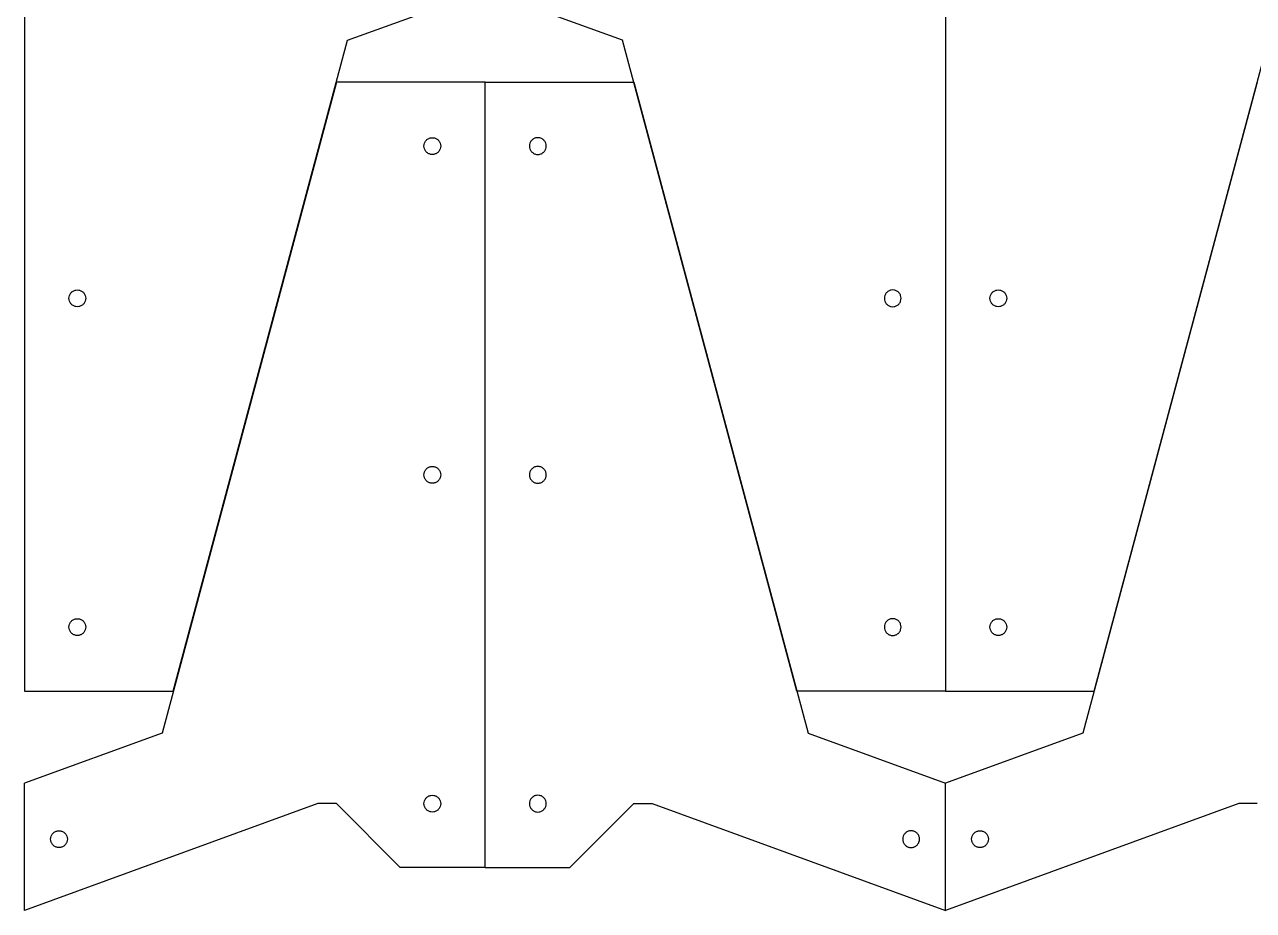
# Model space of a CAD drawing. Extents: x 0 to 768, y 0 to 485.
# Drawn here: x 0 to 384.3, y 0 to 276.9 of the extents above; entities that cross this region are included whole.
import ezdxf

# ---------------------------------------------------------------- set-up
doc = ezdxf.new("R2010")
doc.units = 0
doc.layers.add('Layer_1', color=7, linetype='CONTINUOUS')

msp = doc.modelspace()

# ---------------------------------------------------------------- linework, layer by layer
at = {"layer": 'Layer_1', "color": 7}
for p, q in [((0, 314.05319), (0, 68.553189)), ((287.999988, 314.05319), (287.999988, 68.553189)), ((287.999988, 314.05319), (287.999988, 68.553189)), ((101.015591, 272.008144), (144, 287.653189)), ((186.984398, 272.008144), (143.999989, 287.653189)), ((46.5, 68.553189), (101.015591, 272.008144)), ((241.499988, 68.553189), (186.984398, 272.008144)), ((334.499989, 68.553189), (389.015579, 272.008144)), ((97.5, 258.879406), (42.984409, 55.424451)), ((144, 258.879406), (97.5, 258.879406)), ((143.999989, 13.379405), (143.999989, 258.879406)), ((143.999989, 258.879406), (190.499989, 258.879406)), ((144, 13.379405), (144, 258.879406)), ((190.499989, 258.879406), (245.015579, 55.424451)), ((385.499988, 258.879406), (330.984397, 55.424451)), ((130.124999, 238.879405), (130.124999, 238.879405)), ((157.87499, 238.879405), (157.87499, 238.879405)), ((13.875001, 191.303189), (13.875001, 191.303189)), ((274.124987, 191.303189), (274.124987, 191.303189)), ((301.87499, 191.303189), (301.87499, 191.303189)), ((130.124999, 136.129406), (130.124999, 136.129406)), ((157.87499, 136.129406), (157.87499, 136.129406)), ((13.875001, 88.55319), (13.875001, 88.55319)), ((274.124987, 88.55319), (274.124987, 88.55319)), ((301.87499, 88.55319), (301.87499, 88.55319)), ((0, 68.553189), (46.5, 68.553189)), ((287.999988, 68.553189), (241.499988, 68.553189)), ((287.999988, 68.553189), (334.499989, 68.553189)), ((42.984409, 55.424451), (0, 39.779406)), ((245.015579, 55.424451), (287.999988, 39.779406)), ((330.984397, 55.424451), (287.999988, 39.779406)), ((0, 0), (0, 39.779406)), ((287.999988, 0), (287.999988, 39.779406)), ((287.999988, 0), (287.999988, 39.779406)), ((91.709161, 33.379407), (0, 0)), ((97.5, 33.379407), (91.709161, 33.379407)), ((117.499999, 13.379405), (97.5, 33.379407)), ((130.124999, 33.379407), (130.124999, 33.379407)), ((157.87499, 33.379407), (157.87499, 33.379407)), ((170.499989, 13.379405), (190.499989, 33.379407)), ((190.499989, 33.379407), (196.290827, 33.379407)), ((196.290827, 33.379407), (287.999988, 0)), ((379.709149, 33.379407), (287.999988, 0)), ((385.499988, 33.379407), (379.709149, 33.379407)), ((13.390793, 22.279407), (13.390794, 22.279407)), ((274.609195, 22.279407), (274.609194, 22.279407)), ((301.390782, 22.279407), (301.390783, 22.279407)), ((144, 13.379405), (117.499999, 13.379405)), ((143.999989, 13.379405), (170.499989, 13.379405))]:
    msp.add_line(p, q, dxfattribs=at)
for points, knots in [([(130.124999, 238.879405), (130.093635, 239.186306), (130.031358, 239.795716), (129.548183, 240.601061), (128.840732, 241.199812), (127.96469, 241.517372), (127.035108, 241.517372), (126.160292, 241.199813), (125.447943, 240.60106), (124.98297, 239.795716), (124.820625, 238.879406), (124.98297, 237.963095), (125.447943, 237.157752), (126.160291, 236.558997), (127.035109, 236.241441), (127.964689, 236.241441), (128.840733, 236.558998), (129.548183, 237.157751), (130.031358, 237.963095), (130.093635, 238.572505), (130.124999, 238.879405)], [0, 0, 0, 0, 0.916031, 1.818952, 2.734983, 3.651013, 4.553934, 5.469966, 6.385996, 7.288917, 8.204948, 9.120979, 10.0239, 10.939931, 11.855962, 12.758883, 13.674912, 14.590944, 15.493865, 16.409895, 16.409895, 16.409895, 16.409895]), ([(157.87499, 238.879405), (157.906353, 239.186306), (157.968631, 239.795716), (158.451805, 240.601061), (159.159256, 241.199812), (160.035299, 241.517372), (160.96488, 241.517372), (161.839696, 241.199813), (162.552046, 240.60106), (163.017018, 239.795716), (163.179364, 238.879406), (163.017018, 237.963095), (162.552045, 237.157752), (161.839697, 236.558997), (160.964879, 236.241441), (160.035299, 236.241441), (159.159255, 236.558998), (158.451806, 237.157751), (157.968631, 237.963095), (157.906353, 238.572505), (157.87499, 238.879405)], [0, 0, 0, 0, 0.916031, 1.818952, 2.734983, 3.651013, 4.553934, 5.469966, 6.385996, 7.288917, 8.204948, 9.120979, 10.0239, 10.939931, 11.855962, 12.758883, 13.674912, 14.590944, 15.493865, 16.409895, 16.409895, 16.409895, 16.409895]), ([(13.875001, 191.303189), (13.906364, 190.996288), (13.968642, 190.386879), (14.451817, 189.581534), (15.159267, 188.982782), (16.03531, 188.665222), (16.964891, 188.665223), (17.839708, 188.982781), (18.552057, 189.581535), (19.017029, 190.386878), (19.179375, 191.303189), (19.017029, 192.2195), (18.552057, 193.024844), (17.839708, 193.623596), (16.964891, 193.941155), (16.03531, 193.941156), (15.159268, 193.623595), (14.451816, 193.024845), (13.968642, 192.219499), (13.906365, 191.61009), (13.875001, 191.303189)], [0, 0, 0, 0, 0.91603, 1.818951, 2.734983, 3.651013, 4.553934, 5.469966, 6.385996, 7.288917, 8.204948, 9.120979, 10.0239, 10.93993, 11.855962, 12.758883, 13.674913, 14.590944, 15.493865, 16.409896, 16.409896, 16.409896, 16.409896]), ([(274.124987, 191.303189), (274.093624, 190.996288), (274.031346, 190.386879), (273.548171, 189.581534), (272.840721, 188.982782), (271.964678, 188.665222), (271.035097, 188.665223), (270.16028, 188.982781), (269.447932, 189.581535), (268.982959, 190.386878), (268.820613, 191.303189), (268.982959, 192.2195), (269.447931, 193.024844), (270.160281, 193.623596), (271.035097, 193.941155), (271.964678, 193.941156), (272.840721, 193.623595), (273.548172, 193.024845), (274.031346, 192.219499), (274.093624, 191.61009), (274.124987, 191.303189)], [0, 0, 0, 0, 0.91603, 1.818951, 2.734983, 3.651013, 4.553934, 5.469966, 6.385996, 7.288917, 8.204948, 9.120979, 10.0239, 10.93993, 11.855962, 12.758883, 13.674913, 14.590944, 15.493865, 16.409896, 16.409896, 16.409896, 16.409896]), ([(301.87499, 191.303189), (301.906353, 190.996288), (301.968631, 190.386879), (302.451805, 189.581534), (303.159256, 188.982782), (304.035299, 188.665222), (304.96488, 188.665223), (305.839697, 188.982781), (306.552045, 189.581535), (307.017018, 190.386878), (307.179364, 191.303189), (307.017018, 192.2195), (306.552046, 193.024844), (305.839696, 193.623596), (304.96488, 193.941155), (304.035298, 193.941156), (303.159256, 193.623595), (302.451805, 193.024845), (301.968631, 192.219499), (301.906353, 191.61009), (301.87499, 191.303189)], [0, 0, 0, 0, 0.91603, 1.818951, 2.734983, 3.651013, 4.553934, 5.469966, 6.385996, 7.288917, 8.204948, 9.120979, 10.0239, 10.93993, 11.855962, 12.758883, 13.674913, 14.590944, 15.493865, 16.409896, 16.409896, 16.409896, 16.409896]), ([(130.124999, 136.129406), (130.093635, 136.436307), (130.031358, 137.045716), (129.548183, 137.851061), (128.840733, 138.449813), (127.96469, 138.767373), (127.035109, 138.767372), (126.160292, 138.449814), (125.447943, 137.85106), (124.98297, 137.045717), (124.820625, 136.129406), (124.98297, 135.213095), (125.447943, 134.407751), (126.160292, 133.808999), (127.035108, 133.49144), (127.96469, 133.49144), (128.840732, 133.809), (129.548183, 134.40775), (130.031358, 135.213096), (130.093635, 135.822505), (130.124999, 136.129406)], [0, 0, 0, 0, 0.91603, 1.818951, 2.734983, 3.651013, 4.553934, 5.469966, 6.385996, 7.288917, 8.204948, 9.120979, 10.0239, 10.93993, 11.855962, 12.758883, 13.674913, 14.590944, 15.493865, 16.409896, 16.409896, 16.409896, 16.409896]), ([(157.87499, 136.129406), (157.906353, 136.436307), (157.968631, 137.045716), (158.451806, 137.851061), (159.159256, 138.449813), (160.035299, 138.767373), (160.96488, 138.767372), (161.839697, 138.449814), (162.552045, 137.85106), (163.017018, 137.045717), (163.179364, 136.129406), (163.017018, 135.213095), (162.552046, 134.407751), (161.839696, 133.808999), (160.96488, 133.49144), (160.035299, 133.49144), (159.159256, 133.809), (158.451805, 134.40775), (157.968631, 135.213096), (157.906353, 135.822505), (157.87499, 136.129406)], [0, 0, 0, 0, 0.91603, 1.818951, 2.734983, 3.651013, 4.553934, 5.469966, 6.385996, 7.288917, 8.204948, 9.120979, 10.0239, 10.93993, 11.855962, 12.758883, 13.674913, 14.590944, 15.493865, 16.409896, 16.409896, 16.409896, 16.409896]), ([(13.875001, 88.55319), (13.906365, 88.246289), (13.968642, 87.636879), (14.451816, 86.831534), (15.159268, 86.232783), (16.03531, 85.915223), (16.964891, 85.915224), (17.839708, 86.232782), (18.552057, 86.831535), (19.017029, 87.636879), (19.179375, 88.553189), (19.017029, 89.4695), (18.552056, 90.274844), (17.839709, 90.873598), (16.964891, 91.191154), (16.035311, 91.191154), (15.159267, 90.873597), (14.451817, 90.274844), (13.968642, 89.4695), (13.906364, 88.860091), (13.875001, 88.55319)], [0, 0, 0, 0, 0.916031, 1.818952, 2.734983, 3.651013, 4.553934, 5.469966, 6.385996, 7.288917, 8.204948, 9.120979, 10.0239, 10.939931, 11.855962, 12.758883, 13.674912, 14.590944, 15.493865, 16.409895, 16.409895, 16.409895, 16.409895]), ([(274.124987, 88.55319), (274.093624, 88.246289), (274.031346, 87.636879), (273.548172, 86.831534), (272.840721, 86.232783), (271.964678, 85.915223), (271.035097, 85.915224), (270.160281, 86.232782), (269.447931, 86.831535), (268.982959, 87.636879), (268.820613, 88.553189), (268.982959, 89.4695), (269.447932, 90.274844), (270.16028, 90.873598), (271.035098, 91.191154), (271.964678, 91.191154), (272.840722, 90.873597), (273.548171, 90.274844), (274.031346, 89.4695), (274.093624, 88.860091), (274.124987, 88.55319)], [0, 0, 0, 0, 0.916031, 1.818952, 2.734983, 3.651013, 4.553934, 5.469966, 6.385996, 7.288917, 8.204948, 9.120979, 10.0239, 10.939931, 11.855962, 12.758883, 13.674912, 14.590944, 15.493865, 16.409895, 16.409895, 16.409895, 16.409895]), ([(301.87499, 88.55319), (301.906353, 88.246289), (301.968631, 87.636879), (302.451805, 86.831534), (303.159256, 86.232783), (304.035298, 85.915223), (304.96488, 85.915224), (305.839696, 86.232782), (306.552046, 86.831535), (307.017018, 87.636879), (307.179364, 88.553189), (307.017018, 89.4695), (306.552045, 90.274844), (305.839697, 90.873598), (304.964879, 91.191154), (304.035299, 91.191154), (303.159255, 90.873597), (302.451806, 90.274844), (301.968631, 89.4695), (301.906353, 88.860091), (301.87499, 88.55319)], [0, 0, 0, 0, 0.916031, 1.818952, 2.734983, 3.651013, 4.553934, 5.469966, 6.385996, 7.288917, 8.204948, 9.120979, 10.0239, 10.939931, 11.855962, 12.758883, 13.674912, 14.590944, 15.493865, 16.409895, 16.409895, 16.409895, 16.409895]), ([(130.124999, 33.379407), (130.093635, 33.686308), (130.031358, 34.295717), (129.548183, 35.101061), (128.840732, 35.699811), (127.96469, 36.017371), (127.035108, 36.017371), (126.160292, 35.699812), (125.447943, 35.10106), (124.98297, 34.295717), (124.820625, 33.379406), (124.98297, 32.463096), (125.447943, 31.657751), (126.160292, 31.059), (127.035108, 30.741441), (127.96469, 30.74144), (128.840732, 31.059001), (129.548183, 31.657751), (130.031358, 32.463096), (130.093635, 33.072506), (130.124999, 33.379407)], [0, 0, 0, 0, 0.91603, 1.81895, 2.734981, 3.651011, 4.553932, 5.469964, 6.385993, 7.288913, 8.204944, 9.120976, 10.023897, 10.939927, 11.855958, 12.758879, 13.674909, 14.59094, 15.493861, 16.409893, 16.409893, 16.409893, 16.409893]), ([(157.87499, 33.379407), (157.906353, 33.686308), (157.968631, 34.295717), (158.451805, 35.101061), (159.159256, 35.699811), (160.035299, 36.017371), (160.96488, 36.017371), (161.839696, 35.699812), (162.552045, 35.10106), (163.017018, 34.295717), (163.179364, 33.379406), (163.017018, 32.463096), (162.552046, 31.657751), (161.839696, 31.059), (160.96488, 30.741441), (160.035299, 30.74144), (159.159256, 31.059001), (158.451805, 31.657751), (157.968631, 32.463096), (157.906353, 33.072506), (157.87499, 33.379407)], [0, 0, 0, 0, 0.91603, 1.81895, 2.734981, 3.651011, 4.553932, 5.469964, 6.385993, 7.288913, 8.204944, 9.120976, 10.023897, 10.939927, 11.855958, 12.758879, 13.674909, 14.59094, 15.493861, 16.409893, 16.409893, 16.409893, 16.409893]), ([(13.390793, 22.279407), (13.35943, 22.586308), (13.297152, 23.195717), (12.813977, 24.001061), (12.106527, 24.599814), (11.230483, 24.917371), (10.300903, 24.917371), (9.426085, 24.599815), (8.713737, 24.001061), (8.248764, 23.195717), (8.08642, 22.279406), (8.248765, 21.363096), (8.713737, 20.557751), (9.426087, 19.959), (10.300902, 19.64144), (11.230484, 19.64144), (12.106527, 19.959), (12.813977, 20.557751), (13.297152, 21.363096), (13.35943, 21.972506), (13.390793, 22.279407)], [0, 0, 0, 0, 0.91603, 1.818951, 2.734983, 3.651013, 4.553934, 5.469965, 6.385995, 7.288916, 8.204947, 9.120978, 10.023899, 10.93993, 11.85596, 12.758881, 13.674912, 14.590942, 15.493864, 16.409895, 16.409895, 16.409895, 16.409895]), ([(274.609195, 22.279407), (274.640559, 22.586308), (274.702837, 23.195717), (275.186012, 24.001061), (275.893461, 24.599814), (276.769505, 24.917371), (277.699086, 24.917371), (278.573904, 24.599815), (279.286251, 24.001061), (279.751224, 23.195717), (279.913569, 22.279406), (279.751224, 21.363096), (279.286252, 20.557751), (278.573902, 19.959), (277.699086, 19.64144), (276.769505, 19.64144), (275.893462, 19.959), (275.186011, 20.557751), (274.702837, 21.363096), (274.640559, 21.972506), (274.609195, 22.279407)], [0, 0, 0, 0, 0.91603, 1.818951, 2.734983, 3.651013, 4.553934, 5.469965, 6.385995, 7.288916, 8.204947, 9.120978, 10.023899, 10.93993, 11.85596, 12.758881, 13.674912, 14.590942, 15.493864, 16.409895, 16.409895, 16.409895, 16.409895]), ([(301.390782, 22.279407), (301.359418, 22.586308), (301.29714, 23.195717), (300.813965, 24.001061), (300.106516, 24.599814), (299.230472, 24.917371), (298.300891, 24.917371), (297.426073, 24.599815), (296.713725, 24.001061), (296.248753, 23.195717), (296.086408, 22.279406), (296.248753, 21.363096), (296.713725, 20.557751), (297.426075, 19.959), (298.300891, 19.64144), (299.230472, 19.64144), (300.106515, 19.959), (300.813966, 20.557751), (301.29714, 21.363096), (301.359418, 21.972506), (301.390782, 22.279407)], [0, 0, 0, 0, 0.91603, 1.818951, 2.734983, 3.651013, 4.553934, 5.469965, 6.385995, 7.288916, 8.204947, 9.120978, 10.023899, 10.93993, 11.85596, 12.758881, 13.674912, 14.590942, 15.493864, 16.409895, 16.409895, 16.409895, 16.409895])]:
    msp.add_open_spline(points, degree=3, knots=knots, dxfattribs=at)

doc.saveas('drawing.dxf')
